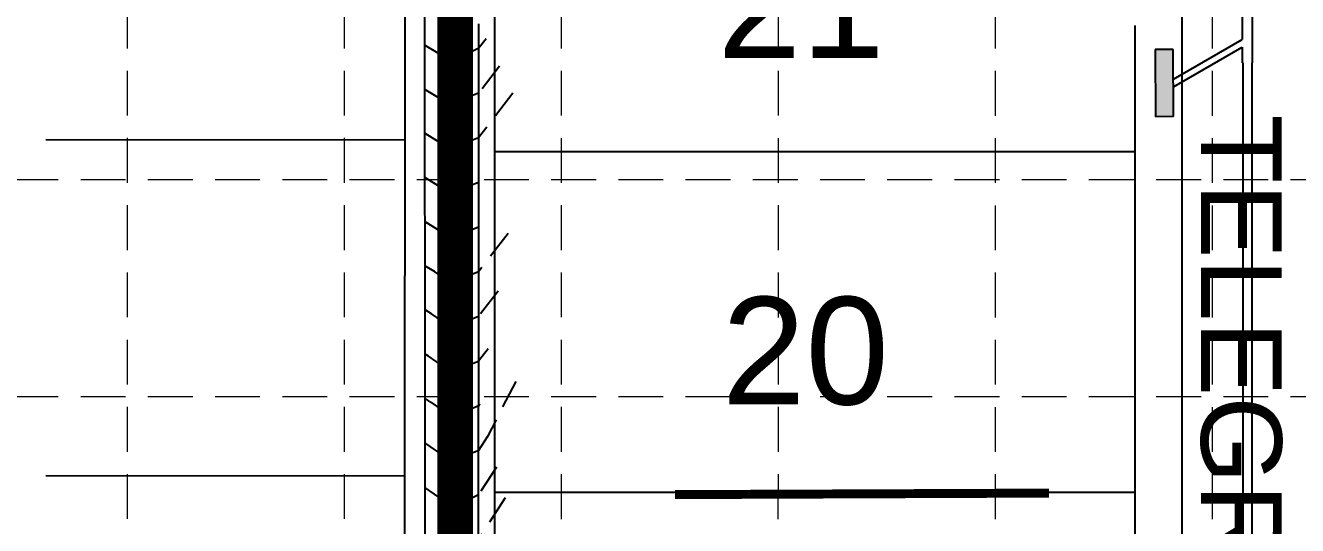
# Model space of a CAD drawing. Header units: feet. Extents: x 4586 to 6528, y 2127 to 5231.
# Drawn here: x 4759.2 to 5043.1, y 4425.3 to 4536.9 of the extents above; entities that cross this region are included whole.
import ezdxf
from ezdxf.enums import TextEntityAlignment as Align

# ---------------------------------------------------------------- set-up
doc = ezdxf.new("R2010")
doc.units = ezdxf.units.FT
doc.header["$LTSCALE"] = 80
doc.header["$MEASUREMENT"] = 0
for name, pattern in [('HIDDEN', [0.375, 0.25, -0.125]), ('PHANTOM2', [1.25, 0.625, -0.125, 0.125, -0.125, 0.125, -0.125]), ('TIGHT', [0.12, 0.08, -0.04])]:
    doc.linetypes.add(name, pattern=pattern)
for name, color, linetype in [('CONT-MJR', 9, 'TIGHT'), ('CONT-MNR', 8, 'TIGHT'), ('GRID', 254, 'HIDDEN'), ('LIMITS OF DISTURBANCE', 1, 'HIDDEN'), ('LOTNUMS', 8, 'CONTINUOUS'), ('LOTS', 8, 'CONTINUOUS'), ('P-PAV', 8, 'CONTINUOUS'), ('P-RW', 161, 'TIGHT'), ('PROPERTY', 7, 'PHANTOM2'), ('ROAD-LINE', 60, 'CONTINUOUS'), ('ROW', 60, 'CONTINUOUS'), ('SHORES', 8, 'CONTINUOUS'), ('STORM', 5, 'CONTINUOUS'), ('STREETS', 9, 'CONTINUOUS')]:
    doc.layers.add(name, color=color, linetype=linetype)
doc.styles.get("Standard").update_dxf_attribs({"font": 'ARIAL.TTF', "height": 6.4})

msp = doc.modelspace()

# ---------------------------------------------------------------- hatches: boundary and pattern name
at = {"layer": 'STORM'}
msp.add_hatch(color=256, dxfattribs=at).paths.add_polyline_path([(5015.31, 4531.53), (5011.31, 4531.52), (5011.38, 4516.52), (5015.38, 4516.54)])

# ---------------------------------------------------------------- linework, layer by layer
at = {"layer": 'CONT-MJR', "color": 35, "extrusion": (0.792186, -0.61028, 0)}
for points, elevation in [([(6558.83, 470), (6556.11, 470)], 1084.65), ([(6527.45, 475), (6516.61, 475)], 1115.04)]:
    msp.add_lwpolyline(points, dxfattribs=dict(at, elevation=elevation))
at = {"layer": 'CONT-MJR', "color": 35, "extrusion": (-0.51966, -0.854373, 0), "elevation": -6391.9}
msp.add_lwpolyline([(1793.41, 470), (1786.95, 470)], dxfattribs=at)
at = {"layer": 'CONT-MJR', "color": 35}
for points, elevation in [([(4859.91, 4531.57), (4854.37, 4528.75)], 470), ([(4850.45, 4481.95), (4848.34, 4483.24)], 475), ([(4864.27, 4438.33), (4860.26, 4432.14)], 480), ([(4858.63, 4431.35), (4854.25, 4429.62)], 480)]:
    msp.add_lwpolyline(points, dxfattribs=dict(at, elevation=elevation))
at = {"layer": 'CONT-MJR', "color": 35, "extrusion": (-0.365664, 0.930747, 0), "elevation": 2440.65}
msp.add_lwpolyline([(-6180.8, 470), (-6180.37, 470)], dxfattribs=at)
at = {"layer": 'CONT-MJR', "color": 35, "extrusion": (-0.564397, -0.825504, 0)}
for points, elevation in [([(1451.29, 470), (1450.66, 470)], -6478.29), ([(1479.15, 475), (1474.46, 475)], -6437.45)]:
    msp.add_lwpolyline(points, dxfattribs=dict(at, elevation=elevation))
at = {"layer": 'CONT-MJR', "color": 35, "extrusion": (0.45346, -0.891277, 0), "elevation": -1791.07}
msp.add_lwpolyline([(6359.9, 475), (6357.73, 475)], dxfattribs=at)
at = {"layer": 'CONT-MJR', "color": 35, "extrusion": (0.365664, -0.930747, 0), "elevation": -2394.27}
msp.add_lwpolyline([(6162.55, 475), (6158.22, 475)], dxfattribs=at)
at = {"layer": 'CONT-MJR', "color": 35, "extrusion": (-0.56755, -0.823339, 0), "elevation": -6402.17}
msp.add_lwpolyline([(1480.6, 480), (1475.44, 480)], dxfattribs=at)
at = {"layer": 'CONT-MJR', "color": 35, "extrusion": (0.43649, -0.899709, 0), "elevation": -1866.18}
msp.add_lwpolyline([(6307.4, 480), (6305.59, 480)], dxfattribs=at)
at = {"layer": 'CONT-MJR', "color": 35, "extrusion": (-0.588008, -0.808855, 0), "elevation": -6437.26}
msp.add_lwpolyline([(1321.73, 480), (1319.68, 480)], dxfattribs=at)
at = {"layer": 'CONT-MNR', "color": 35}
for points, elevation in [([(4864.97, 4527.82), (4860.3, 4521.75)], 471), ([(4854.36, 4518.86), (4853.17, 4519.67)], 471), ([(4860.3, 4521.75), (4859.18, 4521.31)], 471), ([(4867.98, 4521.76), (4860.29, 4511.79)], 472), ([(4851.81, 4500.81), (4848.34, 4502.92)], 473), ([(4854.33, 4489.2), (4851.13, 4491.38)], 474), ([(4864.66, 4477.6), (4860.27, 4471.91)], 476), ([(4860.27, 4471.91), (4855.52, 4470.04)], 476), ([(4854.29, 4459.54), (4849.09, 4463.1)], 477), ([(4854.79, 4459.79), (4854.29, 4459.54)], 477), ([(4848.41, 4453.67), (4848.35, 4453.7)], 478), ([(4860.23, 4451.96), (4854.28, 4449.62)], 478), ([(4860.32, 4452.06), (4860.26, 4451.97)], 478)]:
    msp.add_lwpolyline(points, dxfattribs=dict(at, elevation=elevation))
at = {"layer": 'CONT-MNR', "color": 35, "extrusion": (0.51966, 0.854373, 0)}
for points, elevation in [([(-1797.72, 471), (-1792.07, 471)], 6383.49), ([(-1823.64, 477), (-1822.77, 477)], 6333.03)]:
    msp.add_lwpolyline(points, dxfattribs=dict(at, elevation=elevation))
at = {"layer": 'CONT-MNR', "color": 35, "extrusion": (0.45346, -0.891277, 0)}
for points, elevation in [([(6381.1, 471), (6375.7, 471)], -1826.3), ([(6370.5, 473), (6366.71, 473)], -1808.68), ([(6365.2, 474), (6362.22, 474)], -1799.87)]:
    msp.add_lwpolyline(points, dxfattribs=dict(at, elevation=elevation))
at = {"layer": 'CONT-MNR', "color": 35, "extrusion": (-0.51966, -0.854373, 0)}
for points, elevation in [([(1802.04, 472), (1797.19, 472)], -6375.08), ([(1810.68, 474), (1807.42, 474)], -6358.26), ([(1819.32, 476), (1817.65, 476)], -6341.44)]:
    msp.add_lwpolyline(points, dxfattribs=dict(at, elevation=elevation))
at = {"layer": 'CONT-MNR', "color": 35, "extrusion": (-0.45346, 0.891277, 0)}
for points, elevation in [([(-6375.8, 472), (-6371.21, 472)], 1817.49), ([(-6354.6, 476), (-6353.23, 476)], 1782.26)]:
    msp.add_lwpolyline(points, dxfattribs=dict(at, elevation=elevation))
at = {"layer": 'CONT-MNR', "color": 35, "extrusion": (0.365664, -0.930747, 0)}
for points, elevation in [([(6173.5, 472), (6171.51, 472)], -2422.1), ([(6169.85, 473), (6167.08, 473)], -2412.82), ([(6166.2, 474), (6162.65, 474)], -2403.54), ([(6155.25, 477), (6149.37, 477)], -2375.71)]:
    msp.add_lwpolyline(points, dxfattribs=dict(at, elevation=elevation))
at = {"layer": 'CONT-MNR', "color": 35, "extrusion": (-0.564397, -0.825504, 0)}
for points, elevation in [([(1462.43, 472), (1460.18, 472)], -6461.95), ([(1484.72, 476), (1479.22, 476)], -6429.28)]:
    msp.add_lwpolyline(points, dxfattribs=dict(at, elevation=elevation))
at = {"layer": 'CONT-MNR', "color": 35, "extrusion": (0.564397, 0.825504, 0)}
for points, elevation in [([(-1468, 473), (-1464.94, 473)], 6453.78), ([(-1490.29, 478), (-1488.74, 478)], 6412.94)]:
    msp.add_lwpolyline(points, dxfattribs=dict(at, elevation=elevation))
at = {"layer": 'CONT-MNR', "color": 35, "extrusion": (0.792186, -0.61028, 0), "elevation": 1127.2}
msp.add_lwpolyline([(6504.35, 477), (6500.81, 477)], dxfattribs=at)
at = {"layer": 'CONT-MNR', "color": 35, "extrusion": (0.889271, -0.45738, 0)}
for points, elevation in [([(6190.69, 479), (6176.9, 479)], 2290.75), ([(6182.51, 478), (6182.11, 478)], 2285.86)]:
    msp.add_lwpolyline(points, dxfattribs=dict(at, elevation=elevation))
at = {"layer": 'CONT-MNR', "color": 35, "extrusion": (0.56755, 0.823339, 0)}
for points, elevation in [([(-1471.06, 478), (-1465.75, 478)], 6418.6), ([(-1475.83, 479), (-1469.78, 479)], 6410.38)]:
    msp.add_lwpolyline(points, dxfattribs=dict(at, elevation=elevation))
at = {"layer": 'CONT-MNR', "color": 35, "extrusion": (0.43649, -0.899709, 0)}
for points, elevation in [([(6316.06, 478), (6316.03, 478)], -1884.03), ([(6311.73, 479), (6310.81, 479)], -1875.1)]:
    msp.add_lwpolyline(points, dxfattribs=dict(at, elevation=elevation))
at = {"layer": 'CONT-MNR', "color": 35, "extrusion": (0.588008, 0.808855, 0), "elevation": 6453.45}
msp.add_lwpolyline([(-1310, 478), (-1309.73, 478)], dxfattribs=at)
at = {"layer": 'CONT-MNR', "color": 35, "extrusion": (0.839326, -0.543628, 0)}
for points, elevation in [([(6374.25, 479), (6370.51, 479)], 1664.52), ([(6364.86, 481), (6353.86, 481)], 1675.3)]:
    msp.add_lwpolyline(points, dxfattribs=dict(at, elevation=elevation))
at = {"layer": 'CONT-MNR', "color": 35, "extrusion": (-0.588008, -0.808855, 0), "elevation": -6445.36}
msp.add_lwpolyline([(1315.87, 479), (1314.7, 479)], dxfattribs=at)
at = {"layer": 'CONT-MNR', "color": 35, "extrusion": (0.366554, -0.930397, 0), "elevation": -2351.26}
msp.add_lwpolyline([(6149.3, 479), (6143.76, 479)], dxfattribs=at)
at = {"layer": 'GRID', "color": 252, "linetype": 'HIDDEN', "lineweight": 0, "ltscale": 0.5}
for p, q in [((4782.29, 2371.77), (4781.84, 5178.51)), ((4830.97, 2371.77), (4830.2, 5178.44)), ((4878.95, 2371.76), (4878.75, 5178.81)), ((4927.08, 2371.75), (4927.23, 5178.72)), ((4975.87, 2371.74), (4975.61, 5178.55)), ((5024.47, 2371.74), (5023.98, 5178.59)), ((4636.51, 4502.52), (6476.69, 4502.52)), ((4636.51, 4454.09), (6476.69, 4454.09))]:
    msp.add_line(p, q, dxfattribs=at)
at = {"layer": 'LIMITS OF DISTURBANCE', "ltscale": 2, "const_width": 8}
msp.add_lwpolyline([(4855.08, 4364.06), (4855.09, 4610.73), (4850.52, 4738.67), (4852.07, 4746.25), (4860.75, 4748.78), (5162.69, 4751.53), (5212.3, 4752.21), (5388.22, 4765.89), (5667.77, 4688.32), (5668.65, 4679.17), (5719.43, 3964.41)], dxfattribs=at)
at = {"layer": 'LOTS', "color": 7}
for p, q in [((4863.92, 4508.75), (5006.82, 4508.75)), ((4863.92, 4432.75), (5006.82, 4432.75))]:
    msp.add_line(p, q, dxfattribs=at)
at = {"layer": 'P-PAV', "color": 7}
msp.add_line((5017.32, 4336.99), (5017.32, 4541), dxfattribs=at)
at = {"layer": 'P-RW', "color": 41, "const_width": 2}
msp.add_lwpolyline([(4987.62, 4432.54), (4904.12, 4432.2)], dxfattribs=at)
at = {"layer": 'PROPERTY', "linetype": 'Continuous'}
msp.add_line((4863.92, 4085.44), (4863.92, 4608.55), dxfattribs=at)
at = {"layer": 'ROAD-LINE', "color": 7}
for points in [[(4848.35, 4452.82, 478.09), (4848.34, 4536.1, 469.63), (4847.88, 4616.96, 462.27), (4846.21, 4665.9, 459.65), (4843.07, 4742.66, 457.12), (4840.22, 4755.87, 456.74)], [(4860.31, 4537.21, 469.45), (4860.26, 4452.27, 477.97)], [(4848, 4088.02, 509.56), (4848.04, 4139.29, 507.31), (4848.06, 4222.15, 500.82), (4848.16, 4301.75, 493.14), (4848.3, 4375.52, 485.84), (4848.35, 4452.82, 478.09)], [(4859.93, 4089.08, 509.47), (4859.94, 4139.55, 507.31), (4859.98, 4222.55, 500.79), (4860.05, 4300.8, 493.11), (4860.26, 4374.32, 485.83), (4860.26, 4452.27, 477.97)]]:
    msp.add_polyline3d(points, dxfattribs=at)
at = {"layer": 'ROW', "color": 7}
msp.add_line((5006.82, 4308.52), (5006.82, 4536.88), dxfattribs=at)
at = {"layer": 'SHORES'}
for p, q in [((4843.92, 4608.08), (4843.37, 3986.3)), ((4843.83, 4511.3), (4763.75, 4511.37)), ((4843.77, 4436.3), (4763.75, 4436.37))]:
    msp.add_line(p, q, dxfattribs=at)
at = {"layer": 'STORM'}
for p, q in [((5030.69, 4625.11), (5030.69, 4533.76)), ((5032.94, 4625.11), (5032.94, 4528.56)), ((5015.34, 4524.9), (5030.69, 4533.76)), ((5015.31, 4531.53), (5011.31, 4531.52)), ((5011.31, 4531.52), (5011.38, 4516.52)), ((5015.38, 4516.54), (5015.31, 4531.53)), ((5015.35, 4523.17), (5030.69, 4532.03)), ((5030.69, 4532.03), (5030.69, 4528.56)), ((5030.69, 4528.56), (5030.82, 4528.56)), ((5030.82, 4528.56), (5030.82, 4274.67)), ((5032.82, 4528.56), (5032.82, 4275.5)), ((5032.82, 4528.56), (5032.94, 4528.56)), ((5015.38, 4516.54), (5011.38, 4516.52))]:
    msp.add_line(p, q, dxfattribs=at)

# ---------------------------------------------------------------- texts
at = {"layer": 'LOTNUMS', "color": 7}
for s, p in [('21', (4932.27, 4541.62)), ('20', (4933.24, 4464.31))]:
    msp.add_text(s, height=24, dxfattribs=at).set_placement(p, align=Align.MIDDLE_CENTER)
at = {"layer": 'STREETS', "color": 7}
msp.add_text('TELEGRAPH DR.', height=18, rotation=270, dxfattribs=at).set_placement((5021.53, 4517.03))

doc.saveas('drawing.dxf')
